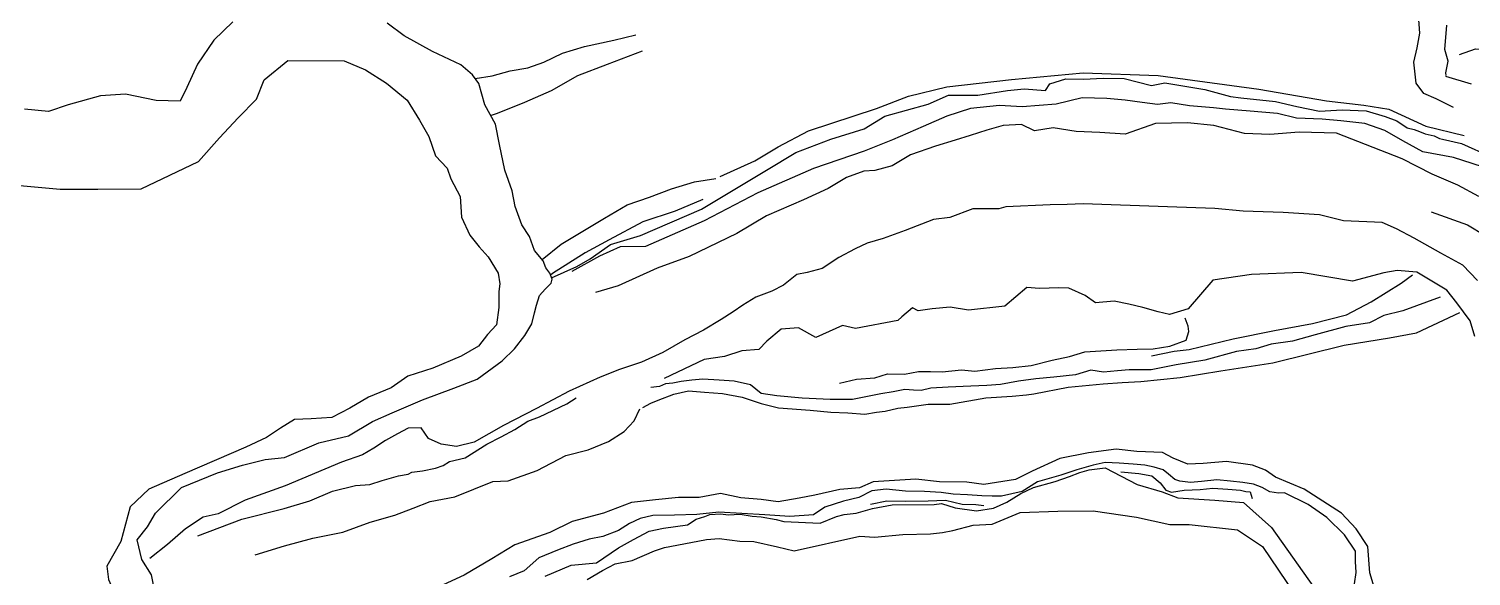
# Model space of a CAD drawing. Extents: x 73536 to 75854, y 478530 to 482386.
# Drawn here: x 75006.1 to 75449.3, y 481823.9 to 481992.1 of the extents above; entities that cross this region are included whole.
import ezdxf

# ---------------------------------------------------------------- set-up
doc = ezdxf.new("R2010")
doc.units = 0

msp = doc.modelspace()

# ---------------------------------------------------------------- linework, layer by layer
at = {"layer": 'TOPO_250913', "color": 30}
for points in [[(75443.862, 481967.978, 1642.079), (75438.62, 481970.564, 1642.017), (75434.75, 481972.301, 1642.032), (75432.403, 481975.479, 1642.132), (75431.713, 481981.837, 1640.275), (75432.721, 481986.31, 1640), (75433.551, 481990.821, 1640), (75432.979, 481999.117, 1640)], [(75068.78, 481994.27, 1641.738), (75062.971, 481988.655, 1641.791), (75057.937, 481981.298, 1641.849), (75054.646, 481974.134, 1641.9), (75052.625, 481969.878, 1641.826), (75045.225, 481970.088, 1643.439), (75035.781, 481972.092, 1644.724), (75028.074, 481971.57, 1645.73), (75018.179, 481968.76, 1644.405), (75012.11, 481966.733, 1642.486), (75004.758, 481967.474, 1641.976)], [(75044.898, 481818.72, 1624.828), (75043.77, 481824.373, 1625.041), (75040.751, 481829.06, 1626.635), (75039.348, 481835.043, 1628.931), (75042.515, 481839.114, 1628.632), (75044.974, 481843.254, 1628.623), (75053.009, 481851.146, 1628.489), (75064.087, 481855.716, 1628.923), (75071.709, 481857.991, 1628.994), (75078.694, 481859.728, 1628.912), (75084.665, 481860.364, 1628.393), (75095.156, 481864.909, 1629.274), (75104.318, 481867.043, 1628.107), (75111.647, 481871.412, 1628.635), (75117.777, 481874.083, 1628.611), (75127.103, 481878.112, 1628.849), (75136.708, 481881.705, 1628.439), (75143.808, 481884.51, 1628.322), (75151.575, 481890.056, 1628.057), (75155.301, 481893.774, 1628.538), (75158.46, 481897.842, 1629.489), (75160.623, 481901.516, 1631.419), (75161.477, 481904.828, 1632.265), (75162.045, 481907.244, 1633.445), (75163.053, 481910.128, 1634.737), (75164.734, 481912.122, 1636.374), (75166.612, 481914.007, 1636.988), (75166.873, 481915.234, 1637.373), (75166.197, 481917.012, 1637.244), (75164.944, 481918.633, 1636.151), (75164.136, 481920.856, 1635.372), (75161.447, 481923.965, 1635.339), (75159.907, 481928.269, 1635.757), (75157.549, 481931.868, 1635.509), (75155.549, 481937.523, 1636.033), (75154.639, 481942.323, 1636.067), (75152.358, 481948.702, 1637.641), (75150.757, 481956.627, 1637.248), (75149.458, 481962.848, 1639.14), (75146.175, 481968.798, 1641.493), (75144.366, 481975.326, 1642.631), (75142.41, 481977.972, 1643.517), (75138.847, 481981.087, 1642.168), (75130.156, 481985.17, 1641.309), (75121.444, 481990.011, 1641.374), (75116.216, 481993.883, 1641.416)], [(75445.717, 481984.256, 1659.056), (75450.636, 481986.002, 1662.673), (75454.304, 481985.785, 1669.844), (75456.159, 481989.482, 1669.939), (75457.527, 481994.307, 1670.055)], [(75143.254, 481976.829, 1640.508), (75148.512, 481977.688, 1640.189), (75153.953, 481979.26, 1640.448), (75159.464, 481980.099, 1641.384), (75164.315, 481981.884, 1641.576), (75170.098, 481984.606, 1641.362), (75176.844, 481986.66, 1640.777), (75185.803, 481988.691, 1640.666), (75192.64, 481990.247, 1640.785)], [(75441.604, 481977.764, 1655.471), (75441.54, 481978.64, 1656.395), (75442.31, 481982.187, 1658.387), (75441.22, 481985.814, 1658.425), (75441.881, 481993.276, 1658.017)], [(75147.998, 481965.494, 1635.922), (75150.139, 481966.251, 1635.983), (75158.483, 481969.625, 1636.851), (75166.735, 481973.209, 1637.85), (75174.828, 481977.815, 1638.296), (75183.936, 481981.293, 1638.593), (75194.685, 481985.351, 1638.96)], [(75001.048, 481944.156, 1624.72), (75015.658, 481942.893, 1624.83), (75027.232, 481942.872, 1624.928), (75040.548, 481942.924, 1624.858), (75058.239, 481951.352, 1624.837), (75064.695, 481958.65, 1624.841), (75070.413, 481964.82, 1624.845), (75076, 481970.497, 1624.83), (75078.351, 481976.437, 1624.818), (75085.709, 481982.439, 1624.8), (75102.941, 481982.245, 1624.478), (75109.524, 481979.535, 1624.512), (75115.959, 481975.473, 1624.549), (75122.292, 481970.196, 1624.592), (75126.088, 481964.025, 1624.63), (75129.047, 481958.997, 1624.524), (75131.031, 481953.077, 1624.646), (75134.602, 481949.263, 1624.775), (75135.732, 481946.007, 1624.846), (75138.585, 481940.609, 1624.781), (75139.081, 481934.266, 1624.797), (75141.636, 481928.729, 1624.906), (75144.422, 481925.136, 1625.118), (75147.221, 481922.058, 1625.209), (75150.277, 481917.025, 1625.293), (75150.77, 481913.803, 1625.101), (75150.525, 481911.436, 1625.12), (75150.524, 481906.485, 1625.205), (75149.817, 481901.152, 1625.066), (75147.075, 481898.237, 1624.875), (75144.302, 481894.588, 1624.672), (75138.981, 481891.543, 1624.882), (75130.245, 481887.883, 1625.288), (75122.547, 481885.371, 1625.701), (75117.452, 481881.84, 1625.905), (75110.442, 481878.923, 1625.639), (75104.699, 481875.576, 1625.414), (75099.153, 481872.637, 1625.596), (75092.797, 481872.291, 1625.764), (75087.73, 481872.083, 1625.626), (75083.408, 481869.447, 1625.728), (75079.122, 481866.557, 1625.873), (75072.761, 481863.552, 1626.039), (75054.061, 481855.449, 1625.881), (75042.916, 481850.663, 1625.15), (75037.245, 481845.207, 1625.087), (75034.339, 481834.599, 1624.331)], [(75166.717, 481915.645, 1640.562), (75174.471, 481919.039, 1640.698), (75178.607, 481921.394, 1640.826), (75184.792, 481925.829, 1642.625), (75194.022, 481928.619, 1641.628), (75212.774, 481936.746, 1641.737), (75232.765, 481948.69, 1641.567), (75241.824, 481954.107, 1641.744), (75252.551, 481958.201, 1642.265), (75262.828, 481961.424, 1642.295), (75269.141, 481965.268, 1641.965), (75282.462, 481968.943, 1641.789), (75288.697, 481971.782, 1641.907), (75297.724, 481971.783, 1641.252), (75306.862, 481973.225, 1641.922), (75311.913, 481973.701, 1641.731), (75318.477, 481973.198, 1641.015), (75319.843, 481975.174, 1642.72), (75324.729, 481976.728, 1642.311), (75330.194, 481976.667, 1642.467), (75336.233, 481976.95, 1642.373), (75342.703, 481976.813, 1642.062), (75351.104, 481974.703, 1641.319), (75355.178, 481975.51, 1642.633), (75367.486, 481973.444, 1642.238), (75375.38, 481971.297, 1642.252), (75378.544, 481970.943, 1642.537), (75389.207, 481969.77, 1642.397), (75395.743, 481968.265, 1642.059), (75402.697, 481966.809, 1642.286), (75409.702, 481967.193, 1642.224), (75417.034, 481966.961, 1641.998), (75422.861, 481965.179, 1642.38), (75426.499, 481963.896, 1642.543), (75429.671, 481961.689, 1642.135), (75431.84, 481961.22, 1642.579), (75433.506, 481960.609, 1642.615), (75435.17, 481959.854, 1642.604), (75437.917, 481959.228, 1642.399), (75439.588, 481958.407, 1642.156), (75440.551, 481958.248, 1642.304), (75446.327, 481956.911, 1642.287), (75455.457, 481952.794, 1642.247)], [(75218.576, 481946.773, 1639.54), (75229.212, 481951.591, 1639.487), (75236.328, 481955.907, 1639.972), (75245.725, 481960.734, 1639.88), (75266.6, 481967.624, 1639.7), (75276.4, 481971.424, 1639.735), (75288.178, 481974.261, 1639.775), (75308.057, 481976.545, 1640.682), (75330.105, 481978.556, 1641.184), (75353.126, 481977.777, 1641.412), (75384.114, 481973.567, 1641.153), (75404.905, 481970.035, 1641.361), (75416.325, 481968.703, 1641.388), (75424.068, 481967.402, 1641.728), (75435.396, 481962.211, 1641.848), (75447.207, 481959.297, 1642.027)], [(75449.428, 481975.158, 1654.847), (75441.58, 481977.455, 1655.378)], [(75455.673, 481948.832, 1639.294), (75443.945, 481952.634, 1638.157), (75434.527, 481954.328, 1638.044), (75428.356, 481957.684, 1637.524), (75422.822, 481960.875, 1638.389), (75416.667, 481963.021, 1638.655), (75409.326, 481963.856, 1639.37), (75403.543, 481964.345, 1639.128), (75395.666, 481964.649, 1638.51), (75389.777, 481966.084, 1637.848), (75381.425, 481966.873, 1637.943), (75373.805, 481967.406, 1637.942), (75370.193, 481967.886, 1637.029), (75362.796, 481968.46, 1635.913), (75357.004, 481969.377, 1636.084), (75352.937, 481968.865, 1636.287), (75348.226, 481969.527, 1635.83), (75342.97, 481970.242, 1636.806), (75337.381, 481970.766, 1636.728), (75329.739, 481970.904, 1637.088), (75321.813, 481969.005, 1637.641), (75311.369, 481968.153, 1636.287), (75304.333, 481968.541, 1636.574), (75295.436, 481967.671, 1636.645), (75288.181, 481965.323, 1636.421), (75280.873, 481962.142, 1636.842), (75271.502, 481958.061, 1636.695), (75262.741, 481954.579, 1637.402), (75247.22, 481949.207, 1637.051), (75230.127, 481941.693, 1637.064), (75213.645, 481933.072, 1637.308), (75195.566, 481925.278, 1638.603), (75187.803, 481925.088, 1638.597), (75181.457, 481922.236, 1638.382), (75172.985, 481917.56, 1639.957)], [(75451.705, 481940.576, 1625.907), (75445.239, 481944.109, 1626.898), (75437.305, 481947.476, 1628.109), (75428.122, 481952.14, 1626.651), (75407.988, 481960.091, 1626.983), (75396.46, 481960.416, 1626.82), (75387.435, 481959.663, 1624.585), (75379.717, 481959.991, 1626.094), (75370.295, 481962.46, 1627.666), (75362.118, 481963.258, 1626.689), (75352.294, 481962.994, 1626.194), (75342.972, 481959.753, 1626.259), (75335.24, 481960.317, 1625.7), (75327.908, 481960.593, 1625.374), (75320.913, 481961.66, 1624.574), (75315.103, 481960.815, 1625.175), (75311.192, 481962.757, 1624.598), (75305.463, 481962.409, 1625.034), (75300.496, 481961.029, 1625.649), (75295.323, 481959.316, 1625.316), (75290.724, 481957.894, 1625.255), (75284.692, 481956.1, 1625.436), (75276.98, 481953.441, 1624.899), (75271.408, 481950.034, 1624.321), (75266.042, 481948.609, 1624.939), (75262.735, 481948.359, 1624.826), (75257.327, 481946.433, 1623.826), (75251.71, 481943.047, 1622.985), (75244.112, 481939.552, 1622.543), (75232.748, 481934.651, 1621.91), (75223.67, 481929.276, 1622.321), (75208.962, 481922.201, 1623.264), (75199.128, 481918.546, 1623.661), (75187.231, 481913.176, 1624.021), (75180.189, 481911.06, 1624.17)], [(75163.812, 481921.231, 1634.902), (75169.652, 481925.947, 1635.481), (75183.02, 481933.99, 1637.664), (75189.961, 481938.021, 1638.24), (75196.841, 481940.392, 1638.971), (75203.623, 481942.906, 1639.234), (75210.603, 481945.136, 1639.715), (75217.239, 481946.116, 1639.697)], [(75451.291, 481914.736, 1609.629), (75446.791, 481919.453, 1609.638), (75439.988, 481923.192, 1609.558), (75431.85, 481927.776, 1609.598), (75426.384, 481930.671, 1609.457), (75422.003, 481932.567, 1608.857), (75410.084, 481933.091, 1609.898), (75402.724, 481934.967, 1609.115), (75391.565, 481935.661, 1608.928), (75379.316, 481936.11, 1608.783), (75370.565, 481936.896, 1609.867), (75356.037, 481937.463, 1609.802), (75330.137, 481938.363, 1609.688), (75325.183, 481938.153, 1609.836), (75319.928, 481938.016, 1609.734), (75306.333, 481937.403, 1609.467), (75304.201, 481936.8, 1609.424), (75296.167, 481936.809, 1609.267), (75289.083, 481934.15, 1609.505), (75284.083, 481933.541, 1609.554), (75275.367, 481930.2, 1609.508), (75268.622, 481927.721, 1609.229), (75263.73, 481926.272, 1609.411), (75260.022, 481924.475, 1609.553), (75254.979, 481921.816, 1608.927), (75249.913, 481918.45, 1609.331), (75245.258, 481917.193, 1609.044), (75242.066, 481916.594, 1609.04), (75238.017, 481913.341, 1609.183), (75234.433, 481911.514, 1608.676), (75229.518, 481909.657, 1609.35), (75225.477, 481907.251, 1609.388), (75222.495, 481905.174, 1608.925), (75218.856, 481902.755, 1609.417), (75213.377, 481899.49, 1609.987), (75207.692, 481896.521, 1610.224), (75200.94, 481892.698, 1610.141), (75194.385, 481889.654, 1610.425), (75187.623, 481887.469, 1611.25), (75181.704, 481885.111, 1611.435), (75172.173, 481880.744, 1612.052), (75162.067, 481875.465, 1612.31), (75151.961, 481870.186, 1612.544), (75142.913, 481865.133, 1613.517), (75137.464, 481863.8, 1615.283), (75132.827, 481864.472, 1617.639), (75128.888, 481866.254, 1619.742), (75126.618, 481869.536, 1622.466), (75122.622, 481869.431, 1624.444), (75119.346, 481867.62, 1624.762), (75115.643, 481865.652, 1625.128), (75112.075, 481863.217, 1625.471), (75108.655, 481861.173, 1624.935), (75102.147, 481858.918, 1623.048), (75084.804, 481851.638, 1618.132), (75072.582, 481847.294, 1618.959), (75064.262, 481843.103, 1618.896), (75059.608, 481842.012, 1619.031), (75054.235, 481838.439, 1619.731), (75048.665, 481833.628, 1620.287), (75043.214, 481829.391, 1619.513)], [(75213.213, 481939.64, 1642.172), (75204.691, 481936.12, 1642.293), (75194.779, 481932.848, 1641.775), (75184.463, 481927.286, 1640.795), (75177.077, 481923.27, 1640.789), (75166.993, 481916.973, 1638.357), (75166.412, 481916.445, 1638.249)], [(75437.081, 481935.849, 1609.71), (75448.239, 481931.901, 1609.54), (75453.633, 481928.648, 1609.307)], [(75450.413, 481897.535, 1595.035), (75448.99, 481902.417, 1594.585), (75444.89, 481907.901, 1594.945), (75441.886, 481911.789, 1594.96), (75432.614, 481917.305, 1594.992), (75426.629, 481917.892, 1595.01), (75422.521, 481917.188, 1595.023), (75412.841, 481914.612, 1595.053), (75397.086, 481917.238, 1596.498), (75381.836, 481916.602, 1595.952), (75369.971, 481914.845, 1595.246), (75362.339, 481906.099, 1595.222), (75356.654, 481904.378, 1595.241), (75353.147, 481905.116, 1595.185), (75348.477, 481906.518, 1595.337), (75344.178, 481907.471, 1595.297), (75339.626, 481908.456, 1595.285), (75333.926, 481907.903, 1595.051), (75330.681, 481910.165, 1595.075), (75325.703, 481912.452, 1595.099), (75322.606, 481912.551, 1594.879), (75316.679, 481912.281, 1594.981), (75312.788, 481912.669, 1594.866), (75306.059, 481906.846, 1595.449), (75294.806, 481905.678, 1594.941), (75289.242, 481906.627, 1595.271), (75283.696, 481906.054, 1595.735), (75279.383, 481905.44, 1596.05), (75277.638, 481906.402, 1595.201), (75274.364, 481903.62, 1596.095), (75273.151, 481902.457, 1595.752), (75260.083, 481900.016, 1597.049), (75256.085, 481900.936, 1597.016), (75247.933, 481897.266, 1598.735), (75242.64, 481900.215, 1598.389), (75237.313, 481899.839, 1599.218), (75232.897, 481896.127, 1599.452), (75230.394, 481893.533, 1599.785), (75225.237, 481893.123, 1599.853), (75219.84, 481891.384, 1600.387), (75213.58, 481890.489, 1601.139), (75201.346, 481884.687, 1604.682)], [(75351.118, 481891.665, 1595.104), (75358.051, 481893.062, 1594.95), (75362.664, 481893.601, 1594.886), (75376.215, 481896.823, 1594.887), (75388.946, 481899.449, 1594.833), (75400.573, 481901.62, 1594.797), (75411.015, 481904.251, 1594.593), (75418.617, 481908.274, 1594.407), (75427.788, 481913.921, 1594.715), (75431.35, 481916.573, 1595.279)], [(75439.759, 481909.708, 1596.754), (75428.36, 481905.509, 1597.044), (75422.525, 481904.004, 1596.571), (75418.055, 481901.816, 1596.939), (75410.783, 481900.674, 1596.936), (75401.35, 481898.131, 1596.972), (75394.426, 481896.164, 1597.206), (75387.863, 481895.211, 1597.173), (75383.186, 481893.782, 1597.171), (75377.176, 481892.946, 1596.722), (75367.452, 481890.254, 1597.191), (75358.641, 481888.906, 1597.351), (75351.002, 481887.347, 1597.548), (75344.186, 481887.368, 1597.485), (75340.631, 481886.998, 1597.526), (75336.364, 481886.624, 1597.419), (75332.423, 481887.272, 1597.096), (75327.775, 481885.839, 1597.276), (75321.107, 481885.105, 1597.171), (75315.502, 481884.568, 1597.096), (75310.168, 481883.819, 1597.155), (75304.708, 481882.849, 1597.078), (75300.534, 481882.535, 1597.153), (75295.52, 481882.332, 1597.044), (75288.607, 481881.977, 1597.344), (75283.245, 481881.683, 1597.603), (75280.328, 481880.984, 1597.6), (75277.975, 481881.065, 1597.861), (75275.236, 481881.24, 1598.08), (75271.666, 481880.563, 1598.377), (75267.912, 481879.924, 1598.636), (75264.333, 481879.216, 1599.107), (75259.24, 481878.176, 1599.663), (75252.349, 481878.214, 1600.339), (75243.752, 481878.584, 1601.213), (75235.943, 481879.315, 1601.877), (75231.167, 481880.088, 1602.568), (75227.874, 481882.763, 1602.99), (75222.822, 481883.851, 1603.517), (75218.181, 481884.127, 1604.184), (75213.193, 481884.479, 1604.681), (75209.798, 481884.206, 1605.054), (75206.524, 481883.745, 1605.344), (75203.95, 481883.273, 1605.539), (75201.749, 481883.042, 1605.601), (75199.927, 481882.169, 1606.331), (75197.256, 481881.872, 1606.03)], [(75342.122, 481883.404, 1595.576), (75347.776, 481883.701, 1595.554), (75359.95, 481885.014, 1595.73), (75372.441, 481887.057, 1595.202), (75388.433, 481889.458, 1595.075), (75410.329, 481894.936, 1594.727), (75424.196, 481897.147, 1594.774), (75432.512, 481898.718, 1594.874), (75445.818, 481904.977, 1594.704)], [(75255.212, 481883.239, 1597.78), (75260.418, 481884.43, 1597.066), (75266.075, 481884.825, 1596.857), (75269.966, 481886.099, 1596.271), (75275.22, 481885.955, 1595.768), (75279.526, 481886.824, 1595.086), (75283.131, 481886.771, 1594.994), (75286.736, 481886.718, 1595.108), (75292.666, 481887.381, 1594.783), (75296.812, 481886.901, 1594.775), (75303.147, 481887.782, 1594.741), (75308.506, 481888.049, 1595.118), (75314.095, 481888.612, 1594.919), (75320.591, 481890.306, 1594.828), (75325.892, 481891.409, 1594.805), (75330.624, 481892.854, 1594.869), (75340.45, 481893.503, 1595.054), (75346.67, 481893.698, 1595.176), (75351.606, 481893.809, 1595.299), (75356.763, 481894.583, 1595.275), (75361.751, 481896.459, 1595.138), (75362.573, 481899.11, 1595.121), (75362.333, 481900.746, 1595.061), (75361.473, 481903.225, 1595.322)], [(75194.721, 481875.772, 1604.679), (75197.229, 481877.067, 1604.607), (75199.505, 481877.982, 1604.661), (75204.25, 481879.894, 1603.722), (75208.833, 481880.856, 1603.306), (75213.708, 481880.494, 1602.622), (75219.272, 481880.069, 1601.877), (75225.344, 481878.966, 1601.164), (75231.115, 481877, 1600.413), (75236.42, 481875.663, 1599.809), (75246.156, 481874.979, 1598.865), (75252.496, 481874.323, 1598.147), (75257.776, 481874.148, 1597.552), (75262.968, 481873.754, 1596.27), (75266.58, 481874.302, 1595.984), (75269.217, 481874.578, 1595.682), (75273.145, 481875.563, 1595.51), (75275.985, 481875.826, 1595.231), (75282.43, 481876.796, 1594.981), (75289.096, 481876.762, 1594.872), (75300.211, 481878.753, 1594.856), (75308.262, 481879.189, 1594.771), (75312.707, 481879.679, 1594.761), (75314.929, 481879.924, 1595.218), (75325.5, 481881.987, 1595.224), (75336.282, 481882.997, 1595.298), (75342.122, 481883.404, 1595.576)], [(75058.035, 481836.315, 1618.513), (75071.562, 481841.459, 1616.997), (75084.521, 481844.705, 1616.341), (75092.386, 481847.04, 1616.097), (75099.392, 481850.003, 1615.247), (75106.463, 481851.754, 1613.641), (75110.829, 481852.141, 1612.444), (75114.649, 481853.33, 1611.762), (75119.713, 481854.768, 1611.72), (75122.605, 481855.256, 1611.73), (75123.755, 481855.914, 1611.379), (75127.065, 481856.331, 1611.719), (75131.043, 481857.077, 1612.499), (75133.402, 481857.91, 1611.679), (75135.333, 481859.164, 1610.169), (75140.15, 481860.298, 1609.742), (75146.845, 481864.464, 1608.938), (75151.234, 481866.733, 1608.35), (75155.436, 481868.954, 1608.089), (75159.452, 481871.598, 1608.09), (75163.033, 481872.907, 1608.076), (75171.403, 481876.884, 1607.447), (75174.258, 481878.688, 1607.382)], [(75075.64, 481830.479, 1616.537), (75084.667, 481833.228, 1615.662), (75093.321, 481835.633, 1614.679), (75102.565, 481837.485, 1613.355), (75111.003, 481840.52, 1612.4), (75118.516, 481842.717, 1611.185), (75124.152, 481844.772, 1610.516), (75129.427, 481846.833, 1610.159), (75136.995, 481848.324, 1609.611), (75148.631, 481852.967, 1608.103), (75153.355, 481853.174, 1607.78), (75162.295, 481856.381, 1606.843), (75171.141, 481860.985, 1606.208), (75177.966, 481862.694, 1605.683), (75184.212, 481865.308, 1605.313), (75189.055, 481868.4, 1604.879), (75192.056, 481871.671, 1604.825), (75193.885, 481875.319, 1604.827)], [(75419.783, 481819.492, 1594.524), (75418.218, 481824.981, 1594.61), (75417.619, 481833.02, 1594.718), (75413.979, 481838.416, 1594.826), (75409.52, 481843.238, 1594.936), (75397.998, 481850.672, 1595.156), (75389.245, 481854.347, 1595.299), (75386.177, 481856.502, 1595.393), (75382.169, 481858.065, 1595.407), (75374.16, 481859.196, 1595.473), (75366.981, 481858.59, 1595.481), (75362.257, 481858.385, 1595.402), (75357.724, 481860.16, 1595.368), (75354.473, 481861.958, 1595.337), (75346.568, 481862.261, 1595.452), (75340.198, 481862.909, 1595.223), (75331.76, 481861.833, 1595.038), (75322.959, 481860.111, 1594.789), (75314.461, 481856.155, 1594.671), (75309.273, 481853.656, 1594.724), (75299.542, 481852.135, 1595.077), (75294.322, 481852.846, 1594.888), (75285.961, 481852.889, 1595.231), (75278.655, 481853.739, 1595.25), (75265.553, 481852.945, 1596.674), (75261.343, 481851.112, 1597.177), (75255.317, 481850.576, 1597.687), (75247.633, 481848.849, 1598.687), (75242.844, 481847.925, 1599.249), (75236.361, 481846.751, 1600.056), (75231.136, 481847.469, 1600.787), (75224.862, 481847.967, 1601.292), (75218.673, 481849.301, 1601.88), (75212.032, 481848.131, 1602.629), (75205.719, 481848.121, 1603.124), (75198.689, 481847.352, 1604.022), (75191.276, 481846.522, 1604.471), (75182.63, 481843.322, 1605.633), (75173.004, 481840.679, 1606.565), (75166.156, 481837.368, 1607.73), (75155.424, 481833.571, 1608.342), (75148.361, 481829.214, 1609.296), (75139.871, 481824.234, 1610.457), (75130.711, 481820.016, 1611.707)], [(75413.505, 481821.571, 1596.602), (75413.998, 481825.081, 1596.476), (75413.836, 481828.396, 1596.39), (75413.741, 481831.611, 1596.168), (75410.385, 481836.584, 1596.752), (75404.967, 481841.96, 1596.617), (75399.239, 481845.954, 1597.093), (75392.008, 481849.52, 1597.176), (75390.107, 481849.444, 1597.549), (75387.439, 481849.809, 1597.645), (75385.101, 481851.14, 1597.733), (75382.434, 481852.181, 1597.748), (75379.176, 481852.72, 1597.783), (75375.42, 481853.126, 1597.695), (75371.184, 481853.567, 1597.887), (75366.433, 481853.05, 1597.973), (75363.088, 481852.683, 1597.754), (75359.799, 481853.125, 1597.724), (75358.231, 481853.634, 1597.694), (75356.306, 481855.251, 1597.635), (75354.672, 481856.588, 1597.508), (75351.888, 481857.448, 1597.606), (75349.077, 481857.99, 1597.571), (75345.463, 481858.358, 1597.428), (75341.203, 481858.676, 1597.036), (75336.84, 481858.804, 1596.549), (75333.164, 481858.078, 1596.8), (75328.124, 481856.607, 1596.9), (75323.185, 481854.918, 1596.754), (75316.091, 481852.912, 1596.421), (75311.367, 481849.95, 1596.601), (75305.001, 481848.518, 1596.263), (75302.137, 481848.49, 1596.222), (75298.959, 481848.644, 1596.264), (75294.501, 481848.881, 1596.172), (75290.104, 481849.105, 1596.417), (75286.461, 481849.642, 1596.563), (75281.373, 481849.928, 1596.657), (75275.501, 481850.08, 1596.932), (75269.562, 481850.635, 1597.291), (75265.116, 481850.147, 1598.045), (75261.19, 481848.099, 1598.13), (75256.47, 481846.946, 1598.737), (75250.659, 481845.139, 1599.415), (75247.231, 481842.82, 1600.006), (75239.953, 481842.236, 1600.843), (75232.247, 481842.761, 1601.835), (75218.141, 481843.629, 1602.798), (75211.358, 481842.921, 1603.491), (75204.486, 481842.654, 1604.642), (75197.836, 481842.57, 1605.061), (75193.934, 481841.673, 1605.47), (75190.627, 481840.153, 1605.952), (75187.267, 481837.984, 1606.884), (75182.523, 481836.113, 1608.011), (75178.321, 481835.247, 1608.153), (75173.334, 481833.752, 1608.754), (75168.591, 481831.881, 1609.136), (75162.791, 481829.513, 1608.515), (75158.346, 481825.556, 1609.993), (75153.799, 481823.686, 1610.027)], [(75164.712, 481823.898, 1596.24), (75172.749, 481827.318, 1596.985), (75180.504, 481827.994, 1598.722), (75187.313, 481832.603, 1596.756), (75191.847, 481835.143, 1596.911), (75196.692, 481837.781, 1597.301), (75201.091, 481838.644, 1597.027), (75208.485, 481839.647, 1596.911), (75211.197, 481841.43, 1597.443), (75213.808, 481842.248, 1598.06), (75215.378, 481842.847, 1598.422), (75218.689, 481843.058, 1598.566), (75220.961, 481842.802, 1598.972), (75224.66, 481842.946, 1598.397), (75228.344, 481842.321, 1598.464), (75231.169, 481842.145, 1598.126), (75235.72, 481841.348, 1597.575), (75238.091, 481840.7, 1596.988), (75249.263, 481840.213, 1596.276), (75254.277, 481842.248, 1595.858), (75256.639, 481842.868, 1595.879), (75260.308, 481843.329, 1595.845), (75265.364, 481844.695, 1596.084), (75271.364, 481845.795, 1596.064), (75284.264, 481845.895, 1595.165), (75286.541, 481846.287, 1595.337), (75290.791, 481844.903, 1594.926), (75297.264, 481843.995, 1594.289), (75302.564, 481844.795, 1595.336), (75306.663, 481846.63, 1595.56), (75310.987, 481849.368, 1597.172), (75314.827, 481851.162, 1596.85), (75321.466, 481853.05, 1597.332), (75325.942, 481854.55, 1596.868), (75329.057, 481855.827, 1597.328), (75331.976, 481856.564, 1597.501), (75336.903, 481857.226, 1597.45), (75346.684, 481852.061, 1595.013), (75346.684, 481852.061, 1595.013), (75354.336, 481849.879, 1594.814), (75359.163, 481848.035, 1595.168), (75370.549, 481847.303, 1594.397), (75379.335, 481846.591, 1594.343), (75387.956, 481838.91, 1596.95), (75402.645, 481818.203, 1595.017)], [(75341.645, 481855.986, 1595.297), (75347.217, 481855.52, 1595.378), (75351.16, 481854.745, 1595.453), (75353.804, 481852.562, 1595.436), (75355.506, 481850.305, 1595.387), (75357.222, 481849.726, 1595.484), (75361.164, 481850.307, 1595.575), (75366.028, 481850.527, 1595.425), (75369.959, 481851.003, 1595.474), (75374.507, 481850.704, 1595.417), (75378.446, 481850.397, 1595.425), (75380.046, 481849.981, 1595.358), (75381.426, 481849.849, 1595.415), (75382.073, 481847.797, 1595.359)], [(75177.683, 481822.931, 1588.83), (75182.357, 481825.69, 1588.931), (75186.302, 481827.694, 1589.284), (75191.484, 481828.761, 1589.047), (75198.382, 481831.678, 1588.757), (75201.441, 481832.753, 1588.68), (75207.387, 481833.842, 1588.369), (75214.366, 481835.23, 1588.455), (75218.268, 481835.493, 1588.465), (75224.615, 481834.648, 1588.437), (75228.856, 481834.558, 1588.255), (75236.118, 481832.985, 1588.384), (75241.246, 481831.741, 1588.425), (75261.426, 481836.169, 1588.451), (75265.917, 481835.86, 1588.186), (75274.626, 481836.716, 1588.027), (75283.124, 481836.969, 1588.109), (75286.864, 481837.295, 1588.09), (75290.054, 481837.912, 1588.108), (75296.287, 481839.599, 1588.133), (75302.11, 481839.908, 1587.863), (75310.727, 481843.476, 1587.947), (75322.337, 481843.901, 1587.258), (75333.153, 481843.96, 1587.159), (75346.478, 481842.091, 1586.662), (75356.769, 481839.809, 1586.836), (75362.673, 481839.782, 1587.019), (75377.554, 481838.195, 1587.55), (75385.196, 481833.076, 1587.233), (75395.024, 481818.52, 1587.074)], [(75299.576, 481845.572, 1595.008), (75297.064, 481845.795, 1594.793), (75292.918, 481845.93, 1594.832), (75287.74, 481847.157, 1595.493), (75282.481, 481846.921, 1595.643), (75275.564, 481846.895, 1596.227), (75269.805, 481847.007, 1596.224), (75264.753, 481845.928, 1596.213)], [(75034.339, 481834.599, 1624.331), (75029.996, 481827.026, 1622.9), (75030.589, 481822.905, 1622.556), (75033.154, 481817.018, 1622.03), (75038.068, 481813.446, 1621.405), (75041.916, 481812.062, 1620.886), (75045.537, 481811.238, 1620.268), (75049.126, 481809.336, 1619.698), (75054.686, 481810.128, 1618.73), (75061.29, 481811.947, 1617.898), (75066.275, 481814.544, 1617.018)]]:
    msp.add_polyline3d(points, dxfattribs=at)

doc.saveas('drawing.dxf')
